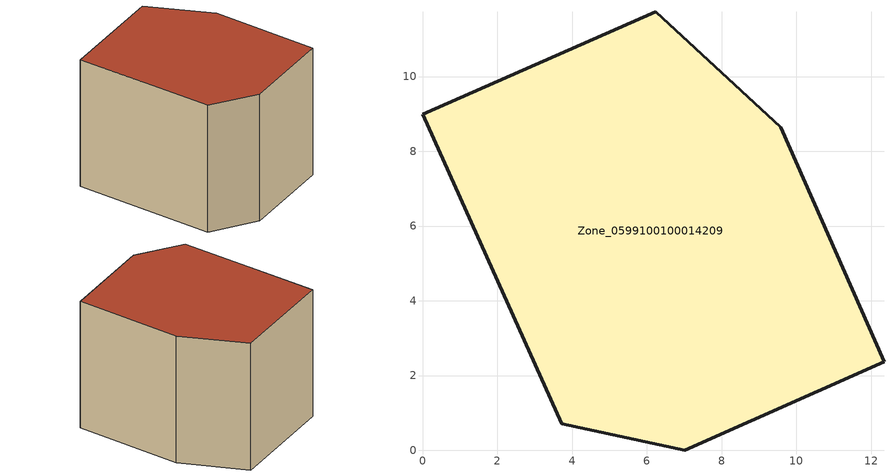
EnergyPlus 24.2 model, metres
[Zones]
Zone_0599100100014209
 floor ground (C_G): 3.72,0.71 0,8.99 6.24,11.73 9.58,8.64 12.35,2.37 7.01,0 z0
 wall outside (C_F): 7.01,0 12.35,2.37 9.58,8.64 6.24,11.73 0,8.99 3.72,0.71 7.01,0 z0:9.22
 roof outside (C_R): 0,8.99 3.72,0.71 7.01,0 12.35,2.37 9.58,8.64 6.24,11.73 z9.22
[BUILDING]
Pand.0599100100014209: North Axis=0; Terrain=City; Loads Convergence Tolerance Value=0.04; Temperature Convergence Tolerance Value=0.4; Solar Distribution=FullExterior; Maximum Number of Warmup Days=25; Minimum Number of Warmup Days=1
[Site:Location]
Rotterdam.The.Hague.AP_ZH_NLD Design_Conditions: Latitude=51.96; Longitude=4.45; Time Zone=1; Elevation=-4.5
[SITE:GROUNDTEMPERATURE:BUILDINGSURFACE]
18, 18, 18, 18, 18, 18, 18, 18, 18, 18, 18, 18
[MATERIAL] Thermal Absorptance=0.9; Solar Absorptance=0.7; Visible Absorptance=0.7
Name | Roughness | Thickness | Conductivity | Density | Specific Heat
G.D.2015-2018 | MediumSmooth | 0.15 | 0.0428571 | 540 | 1210
F.D.2015-2018 | Rough | 0.3 | 0.0666667 | 1920 | 840
R.D.2015-2018 | MediumRough | 0.2 | 0.0333333 | 1500 | 1000
[CONSTRUCTION]
C_G: G.D.2015-2018
C_F: F.D.2015-2018
C_R: R.D.2015-2018
[ZONE]
Zone_0599100100014209: Type=1; Multiplier=1; Ceiling Height=Autocalculate; Volume=Autocalculate; Floor Area=autocalculate; Part of Total Floor Area=Yes
[ZONEINFILTRATION:DESIGNFLOWRATE]
Infil_Zone_0599100100014209: Zone or ZoneList or Space or SpaceList=Zone_0599100100014209; Schedule=AlwaysOn; Design Flow Rate Calculation Method=Flow/Area; Flow Rate per Floor Area=0.0021; Constant Term Coefficient=1; Temperature Term Coefficient=0; Velocity Term Coefficient=0; Velocity Squared Term Coefficient=0
[HVACTEMPLATE:ZONE:IDEALLOADSAIRSYSTEM]
Zone_0599100100014209: Maximum Heating Supply Air Temperature=50; Minimum Cooling Supply Air Temperature=13; Maximum Heating Supply Air Humidity Ratio=0.0156; Minimum Cooling Supply Air Humidity Ratio=0.0077; Heating Limit=NoLimit; Cooling Limit=NoLimit; Dehumidification Control Type=ConstantSensibleHeatRatio; Cooling Sensible Heat Ratio=0.7; Dehumidification Setpoint=60; Humidification Control Type=None; Humidification Setpoint=30; Outdoor Air Method=None; Outdoor Air Flow Rate per Person=0.00944; Outdoor Air Flow Rate per Zone Floor Area=0; Outdoor Air Flow Rate per Zone=0; Demand Controlled Ventilation Type=None; Outdoor Air Economizer Type=NoEconomizer; Heat Recovery Type=None; Sensible Heat Recovery Effectiveness=0.7; Latent Heat Recovery Effectiveness=0.65
[ZONECONTROL:THERMOSTAT]
ThermostatControl_Zone_0599100100014209: Zone or ZoneList=Zone_0599100100014209; Control Type Schedule=DualSetpointControlType; Control 1=Thermostat_Zone_0599100100014209; Temperature Difference Between Cutout And Setpoint=0
[THERMOSTATSETPOINT:DUALSETPOINT]
Thermostat_Zone_0599100100014209: Heating Setpoint Temperature Schedule=HeatingSetpoint_Zone_0599100100014209; Cooling Setpoint Temperature Schedule=CoolingSetpoint_Zone_0599100100014209
[SCHEDULE:COMPACT]
HeatingSetpoint_Zone_0599100100014209: Through: 12/31, For: AllDays, Until: 24:00, 21
CoolingSetpoint_Zone_0599100100014209: Through: 12/31, For: AllDays, Until: 24:00, 24
DualSetpointControlType: Through: 12/31, For: AllDays, Until: 24:00, 4
AlwaysOn: Through: 12/31, For: AllDays, Until: 24:00, 1
